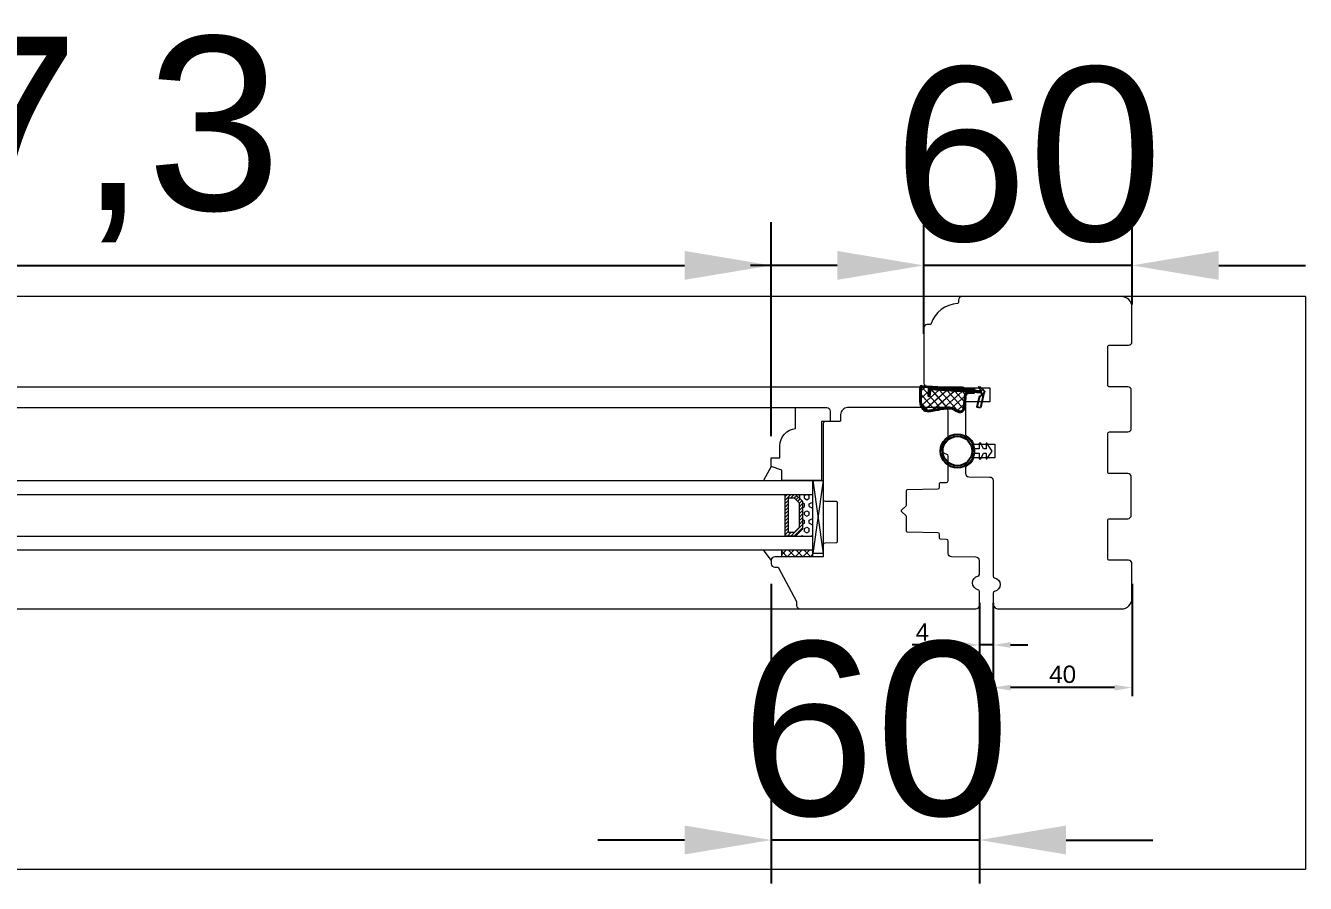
# Model space of a CAD drawing. Header units: millimetres. Extents: x 0 to 182016, y 11 to 3710.
# Drawn here: x 64029.1 to 64398.1, y 985.7 to 1232.9 of the extents above; entities that cross this region are included whole.
import ezdxf

# ---------------------------------------------------------------- set-up
doc = ezdxf.new("R2010")
doc.units = ezdxf.units.MM
for name, color, linetype, lineweight in [('Matmenys', 10, 'Continuous', 20), ('OTHER', 251, 'Continuous', 13), ('Stakta', 7, 'Continuous', 25), ('Testinės profilio linijos', 7, 'Continuous', 5)]:
    doc.layers.add(name, color=color, linetype=linetype, lineweight=lineweight)
doc.styles.get("Standard").update_dxf_attribs({"font": 'arial.ttf'})
doc.dimstyles.new('2', dxfattribs={"dimscale": 2, "dimtxt": 2.5, "dimasz": 2.5, "dimexe": 1.25, "dimexo": 0.625, "dimtad": 1, "dimtxsty": 'Standard', "dimcen": 2.5, "dimadec": 0, "dimazin": 0, "dimtfac": 1, "dimtmove": 0, "dimatfit": 3, "dimfxl": 1, "dimarcsym": 0})
doc.dimstyles.new('Padidinti matmenys', dxfattribs={"dimscale": 10, "dimtxt": 5, "dimasz": 2.5, "dimexe": 1.25, "dimexo": 0.625, "dimtad": 1, "dimdec": 1, "dimtxsty": 'Standard', "dimcen": 2.5, "dimadec": 0, "dimazin": 0, "dimtfac": 1, "dimtdec": 1, "dimtmove": 0, "dimatfit": 3, "dimfxl": 1, "dimarcsym": 0})

# ---------------------------------------------------------------- blocks, each defined once
blk = doc.blocks.new('*D1093')
at = {"layer": 'Defpoints', "color": 0, "transparency": 16777216}
for p in [(64348.15, 1073.31), (64308.15, 1067.81), (64308.15, 1042.13)]:
    blk.add_point(p, dxfattribs=at)
at = {"layer": 'Matmenys', "color": 0, "lineweight": -2, "transparency": 16777216}
for p, q in [((64348.15, 1072.06), (64348.15, 1039.63)), ((64308.15, 1066.56), (64308.15, 1039.63)), ((64343.15, 1042.13), (64313.15, 1042.13))]:
    blk.add_line(p, q, dxfattribs=at)
at = {"layer": 'Matmenys', "color": 0, "transparency": 16777216}
for points in [[(64313.15, 1042.96), (64313.15, 1041.3), (64308.15, 1042.13)], [(64343.15, 1042.96), (64343.15, 1041.3), (64348.15, 1042.13)]]:
    blk.add_solid(points, dxfattribs=at)
at = {"layer": 'Matmenys', "color": 0, "lineweight": 5, "transparency": 16777216, "insert": (64328.15, 1045.93), "char_height": 5, "attachment_point": 5}
blk.add_mtext('40', dxfattribs=at)
blk = doc.blocks.new('*D1094')
at = {"color": 0, "lineweight": -2, "transparency": 16777216}
for p, q in [((64288.15, 1144.06), (64288.15, 1176.3)), ((64348.15, 1152.56), (64348.15, 1176.3)), ((64263.15, 1163.8), (64238.15, 1163.8)), ((64348.15, 1163.8), (64288.15, 1163.8)), ((64373.15, 1163.8), (64398.15, 1163.8))]:
    blk.add_line(p, q, dxfattribs=at)
at = {"color": 0, "transparency": 16777216}
for points in [[(64263.15, 1167.97), (64263.15, 1159.64), (64288.15, 1163.8)], [(64373.15, 1167.97), (64373.15, 1159.64), (64348.15, 1163.8)]]:
    blk.add_solid(points, dxfattribs=at)
at = {"layer": 'Defpoints', "color": 0, "transparency": 16777216}
for p in [(64288.15, 1163.8), (64348.15, 1146.31), (64288.15, 1137.81)]:
    blk.add_point(p, dxfattribs=at)
at = {"color": 0, "lineweight": 5, "transparency": 16777216, "insert": (64318.15, 1195.58), "char_height": 50, "attachment_point": 5}
blk.add_mtext('60', dxfattribs=at)
blk = doc.blocks.new('*D1095')
at = {"color": 0, "lineweight": -2, "transparency": 16777216}
for p, q in [((64244.15, 1072.06), (64244.15, 985.7)), ((64304.15, 1061.81), (64304.15, 985.7)), ((64219.15, 998.2), (64194.15, 998.2)), ((64304.15, 998.2), (64244.15, 998.2)), ((64329.15, 998.2), (64354.15, 998.2))]:
    blk.add_line(p, q, dxfattribs=at)
at = {"color": 0, "transparency": 16777216}
for points in [[(64219.15, 1002.37), (64219.15, 994.04), (64244.15, 998.2)], [(64329.15, 1002.37), (64329.15, 994.04), (64304.15, 998.2)]]:
    blk.add_solid(points, dxfattribs=at)
at = {"layer": 'Defpoints', "color": 0, "transparency": 16777216}
for p in [(64244.15, 1078.31), (64304.15, 1068.06), (64244.15, 998.2)]:
    blk.add_point(p, dxfattribs=at)
at = {"color": 0, "lineweight": 5, "transparency": 16777216, "insert": (64274.15, 1029.98), "char_height": 50, "attachment_point": 5}
blk.add_mtext('60', dxfattribs=at)
blk = doc.blocks.new('*D1096')
at = {"layer": 'Defpoints', "color": 0, "transparency": 16777216}
for p in [(64304.15, 1067.81), (64308.15, 1067.81), (64304.15, 1054.42)]:
    blk.add_point(p, dxfattribs=at)
at = {"layer": 'Matmenys', "color": 0, "lineweight": -2, "transparency": 16777216}
for p, q in [((64304.15, 1066.56), (64304.15, 1051.92)), ((64308.15, 1066.56), (64308.15, 1051.92)), ((64299.15, 1054.42), (64284.74, 1054.42)), ((64308.15, 1054.42), (64304.15, 1054.42)), ((64313.15, 1054.42), (64318.15, 1054.42))]:
    blk.add_line(p, q, dxfattribs=at)
at = {"layer": 'Matmenys', "color": 0, "transparency": 16777216}
for points in [[(64299.15, 1055.25), (64299.15, 1053.59), (64304.15, 1054.42)], [(64313.15, 1055.25), (64313.15, 1053.59), (64308.15, 1054.42)]]:
    blk.add_solid(points, dxfattribs=at)
at = {"layer": 'Matmenys', "color": 0, "lineweight": 5, "transparency": 16777216, "insert": (64287.72, 1058.17), "char_height": 5, "attachment_point": 5}
blk.add_mtext('4', dxfattribs=at)
blk = doc.blocks.new('*D1100')
at = {"color": 0, "lineweight": -2, "transparency": 16777216}
for p, q in [((63786.82, 1114.56), (63786.82, 1176.3)), ((64244.15, 1114.56), (64244.15, 1176.3)), ((63811.82, 1163.8), (64219.15, 1163.8))]:
    blk.add_line(p, q, dxfattribs=at)
at = {"color": 0, "transparency": 16777216}
for points in [[(63811.82, 1167.97), (63811.82, 1159.64), (63786.82, 1163.8)], [(64219.15, 1167.97), (64219.15, 1159.64), (64244.15, 1163.8)]]:
    blk.add_solid(points, dxfattribs=at)
at = {"layer": 'Defpoints', "color": 0, "transparency": 16777216}
for p in [(64244.15, 1163.8), (63786.82, 1108.31), (64244.15, 1108.31)]:
    blk.add_point(p, dxfattribs=at)
at = {"color": 0, "lineweight": 5, "transparency": 16777216, "insert": (64015.48, 1200.1), "char_height": 50, "attachment_point": 5}
blk.add_mtext('457,3', dxfattribs=at)

msp = doc.modelspace()

# ---------------------------------------------------------------- hatches: boundary and pattern name
at = {"lineweight": 0}
h = msp.add_hatch(dxfattribs=at)
h.set_pattern_fill('JIS_WOOD', color=256, angle=90, style=0)
h.set_pattern_definition([(45, (45505.3739, -11821.59735), (0.5, -0.5), [])])
h.paths.add_polyline_path([(64253.1450164, 1095.8109378), (64253.1450164, 1087.8109378), (64251.1450164, 1085.8109378), (64248.1450164, 1085.8109378), (64248.127283, 1097.8475204), (64251.1450164, 1097.8109378)])
h.paths.add_polyline_path([(64252.1450164, 1088.2251513), (64252.1450164, 1095.3967242), (64250.7308028, 1096.8109378), (64249.1450164, 1096.8109378), (64249.1450164, 1086.8109378), (64250.7308028, 1086.8109378)], flags=16)
h = msp.add_hatch(dxfattribs=at)
h.set_pattern_fill('HEX', color=256, scale=0.25, angle=90, style=0)
h.set_pattern_definition([(90, (45505.3739, -11821.5974), (1.374815, -4e-16), [0.79375, -1.5875]), (330, (45505.3739, -11821.5974), (-0.6874075, -1.190624716), [0.79375, -1.5875]), (30, (45505.3739, -11820.8036), (0.6874075, -1.190624716), [0.79375, -1.5875])])
h.paths.add_polyline_path([(64256.1450164, 1085.8109378), (64251.1450164, 1085.8109378), (64253.1450164, 1087.8109378), (64253.1450164, 1095.8109378), (64251.1450164, 1097.8109378), (64256.1450164, 1097.8116468)])
at = {"lineweight": 0, "ltscale": 0.5}
h = msp.add_hatch(dxfattribs=at)
h.set_pattern_fill('ANSI37', color=256, scale=0.5, angle=90, style=0)
h.set_pattern_definition([(135, (63849.145, 1079.8116), (-1.122532, -1.122532), []), (225, (63849.145, 1079.8116), (1.122532, -1.122532), [])])
h.paths.add_polyline_path([(64247.1450164, 1081.8116468), (64256.1450164, 1081.8116468), (64256.1450164, 1079.8116468), (64247.1450164, 1079.8116468)])
at = {"layer": 'Matmenys'}
h = msp.add_hatch(dxfattribs=at)
h.set_pattern_fill('ANSI37', color=252, scale=0.5, angle=-93.589345612, style=0)
h.set_pattern_definition([(311.4106544, (60723.1078, -271065.3749), (1.190606082, 1.0500540025), []), (41.4106544, (60723.1078, -271065.3749), (-1.0500540025, 1.190606082), [])])
edge = h.paths.add_edge_path()
edge.add_arc((64290.0591682, 1127.9313767), 0.1, 86.410654388, 176.410654388)
edge.add_line((64289.9593644, 1127.9376372), (64289.8622812, 1126.3899514))
edge.add_arc((64289.6127716, 1126.4056027), 0.25, 176.410654388, 356.410654388, ccw=False)
edge.add_line((64289.363262, 1126.4212539), (64289.4916476, 1128.4679588))
edge.add_arc((64289.5914515, 1128.4616983), 0.1, 86.410654381, 176.410654388, ccw=False)
edge.add_line((64289.597712, 1128.5615022), (64289.6024569, 1128.6371452))
edge.add_line((64289.6024569, 1128.6371452), (64287.620656, 1128.7614595))
edge.add_spline(control_points=[(64287.620656, 1128.7614595), (64287.5414975, 1128.7496572), (64287.4715059, 1128.7384817), (64287.3877551, 1128.7166877), (64287.3641908, 1128.7073019), (64287.3403077, 1128.694607), (64287.3322481, 1128.6883578), (64287.3077603, 1128.662769), (64287.2888674, 1128.633532), (64287.2551641, 1128.5292122), (64287.2420421, 1128.45628), (64287.22234, 1128.2032969), (64287.2328383, 1127.9894628), (64287.2521665, 1127.5469844), (64287.2566418, 1127.3276555), (64287.257718, 1126.9077646), (64287.254686, 1126.7046785), (64287.2419756, 1126.1144711), (64287.2287991, 1125.746421), (64287.2290608, 1124.9932396), (64287.2475572, 1124.6164897), (64287.3507435, 1124.0233853), (64287.4106375, 1123.7958143), (64287.5636732, 1123.3987131), (64287.6464226, 1123.2269254), (64287.8504227, 1122.8857577), (64287.9705375, 1122.719555), (64288.2379826, 1122.4283953), (64288.3856563, 1122.3048153), (64288.6668409, 1122.1450966), (64288.8021371, 1122.0975426), (64289.1034359, 1122.0379377), (64289.2670359, 1122.0272343), (64289.8516327, 1122.0409782), (64290.3155483, 1122.1357324), (64291.2080444, 1122.3074747), (64291.6351247, 1122.3911693), (64292.7134733, 1122.6023556), (64293.3715239, 1122.7360897), (64294.3646258, 1122.8610157), (64294.6682269, 1122.8915096), (64295.2902705, 1122.915845), (64295.6061746, 1122.9083043), (64296.1553828, 1122.8234199), (64296.3914663, 1122.7620813), (64296.7921177, 1122.589621), (64296.9507502, 1122.4947725), (64297.249409, 1122.3105041), (64297.3908662, 1122.2206466), (64297.6926491, 1122.0645635), (64297.8577018, 1121.9945934), (64298.2228235, 1121.8748621), (64298.4237736, 1121.8318596), (64298.7631902, 1121.8079609), (64298.9051757, 1121.8211667), (64299.1003964, 1121.881206), (64299.1657242, 1121.9179461), (64299.2924476, 1122.0264953), (64299.3516254, 1122.0985614), (64299.508703, 1122.362649), (64299.5902026, 1122.6037573), (64299.7068199, 1123.1541683), (64299.7433514, 1123.4623634), (64299.7966229, 1124.0585812), (64299.8158454, 1124.3461322), (64299.8592048, 1124.876622), (64299.881341, 1125.1248805), (64299.9175553, 1125.5296828), (64299.9316418, 1125.6870861), (64299.9597639, 1126.0110185), (64299.9747999, 1126.1893357), (64300.0430849, 1126.4922028), (64300.07872, 1126.6100248), (64300.1743167, 1126.8225036), (64300.2274636, 1126.9164184), (64300.3461044, 1127.0616121), (64300.4017266, 1127.1166303), (64300.5254938, 1127.2057222), (64300.5891209, 1127.2386016), (64300.7079849, 1127.2867698), (64300.765062, 1127.303651), (64300.8656423, 1127.3295949), (64300.9100379, 1127.3393125), (64300.9510342, 1127.3483485)], knot_values=[0, 0, 0, 0, 0.2245066002, 0.2245066002, 0.377043448, 0.377043448, 0.5295802957, 0.5295802957, 0.8082977366, 0.8082977366, 1.0870151774, 1.0870151774, 1.6244414062, 1.6244414062, 2.161867635, 2.161867635, 2.6992938638, 2.6992938638, 3.7741463214, 3.7741463214, 5.0334406395, 5.0334406395, 5.8656302806, 5.8656302806, 6.5060139406, 6.5060139406, 7.1463976006, 7.1463976006, 7.7996240151, 7.7996240151, 8.3563201169, 8.3563201169, 8.9130162187, 8.9130162187, 10.239934143, 10.239934143, 11.5668520673, 11.5668520673, 13.5970761059, 13.5970761059, 14.4582175179, 14.4582175179, 15.3193589298, 15.3193589298, 15.9856015553, 15.9856015553, 16.5061017172, 16.5061017172, 17.0266018791, 17.0266018791, 17.547102041, 17.547102041, 18.1672448488, 18.1672448488, 18.7176261004, 18.7176261004, 19.1465766047, 19.1465766047, 19.5755271091, 19.5755271091, 20.3898249977, 20.3898249977, 21.2041228863, 21.2041228863, 21.9655448497, 21.9655448497, 22.7269668131, 22.7269668131, 23.2229068178, 23.2229068178, 23.7188468224, 23.7188468224, 24.0184411081, 24.0184411081, 24.2549295987, 24.2549295987, 24.4119994701, 24.4119994701, 24.5501072405, 24.5501072405, 24.6882150108, 24.6882150108, 24.8099116426, 24.8099116426, 24.8099116426, 24.8099116426], degree=3, periodic=0)
edge.add_line((64300.9510342, 1127.3483485), (64290.0654287, 1128.0311805))

# ---------------------------------------------------------------- linework, layer by layer
at = {"lineweight": 5}
for p, q in [((64398.1450167, 1154.8116468), (64345.1450167, 1154.8116468)), ((64398.1450167, 1154.8116468), (64398.1450167, 989.8116468)), ((62408.1783256, 989.8116468), (64398.1450167, 989.8116468))]:
    msp.add_line(p, q, dxfattribs=at)
at = {"color": 1}
for p, q in [((64287.5764158, 1129.0581796), (64302.9012312, 1128.0968849)), ((64287.620656, 1128.7614595), (64302.8556008, 1127.8058022)), ((64301.015607, 1127.0553803), (64302.7760583, 1126.9449507))]:
    msp.add_line(p, q, dxfattribs=at)
for p, q in [((64289.4916476, 1128.4679588), (64289.363262, 1126.4212539)), ((64289.597712, 1128.5615022), (64289.6024569, 1128.6371452)), ((64304.8559759, 1127.6043821), (64289.597712, 1128.5615022)), ((64289.9593644, 1127.9376372), (64289.8622812, 1126.3899514)), ((64304.8991938, 1127.1006884), (64290.0654287, 1128.0311805)), ((64304.174323, 1126.1625526), (64303.4458577, 1122.9425461)), ((64304.5529033, 1128.6252267), (64303.8052626, 1128.6721247)), ((64303.8052626, 1128.6721247), (64304.8559759, 1127.6043821)), ((64304.6619989, 1126.0522252), (64304.174323, 1126.1625526)), ((64305.4046562, 1127.0689818), (64304.4212097, 1122.7218913)), ((64304.5529033, 1128.6252267), (64305.5832446, 1127.558762)), ((64304.8991938, 1127.1006884), (64304.6619989, 1126.0522252)), ((64305.5519421, 1127.0597428), (64305.4046562, 1127.0689818)), ((64305.5832446, 1127.558762), (64305.5519421, 1127.0597428)), ((64304.4212097, 1122.7218913), (64303.4458577, 1122.9425461))]:
    msp.add_line(p, q)
at = {"lineweight": 9}
for p, q in [((63779.8227863, 1122.8116468), (64251.1450164, 1122.8116468)), ((63774.8228714, 1101.8116468), (64256.1449313, 1101.8116468)), ((63774.8228714, 1097.8116468), (64256.1449313, 1097.8116468)), ((63774.8228714, 1085.8116468), (64256.1449313, 1085.8116468)), ((63774.8228714, 1081.8116468), (64256.1449313, 1081.8116468))]:
    msp.add_line(p, q, dxfattribs=at)
at = {"lineweight": 0}
for p, q in [((64244.1450164, 1105.8116468), (64241.8583513, 1101.8116468)), ((64256.1450164, 1101.8109378), (64259.1450164, 1080.8109378)), ((64259.1450164, 1101.8109378), (64256.1450164, 1080.8109378)), ((64244.1450164, 1078.8116468), (64241.8583513, 1081.8116468)), ((64247.1450164, 1079.8116468), (64247.1450164, 1081.8116468)), ((64256.1450164, 1079.8116468), (64256.1450164, 1082.8116468))]:
    msp.add_line(p, q, dxfattribs=at)
msp.add_lwpolyline([(64251.1450164, 1116.8116468), (64251.1450164, 1122.8116468), (64260.1450164, 1122.8116468, -0.4142135624), (64261.1450164, 1121.8116468), (64261.1450164, 1118.8116468), (64258.6450164, 1118.8116468), (64258.6450164, 1101.8116468), (64247.1450164, 1101.8116468), (64247.1450164, 1104.8116468), (64244.1450164, 1105.8116468), (64244.1450164, 1108.3116468), (64246.6450164, 1108.3116468), (64246.6450164, 1111.8367097, -0.3851703882), (64251.1450164, 1116.8116468)], format="xyb", dxfattribs=at)
for points in [[(64259.1450164, 1101.8109378), (64259.1450164, 1080.8109378), (64256.1450164, 1080.8109378), (64256.1450164, 1101.8109378)], [(64253.1450164, 1095.8109378), (64253.1450164, 1087.8109378), (64251.1450164, 1085.8109378), (64248.1450164, 1085.8109378), (64248.1450164, 1097.8109378), (64251.1450164, 1097.8109378)], [(64252.1450164, 1095.3967242), (64252.1450164, 1088.2251513), (64250.7308028, 1086.8109378), (64249.1450164, 1086.8109378), (64249.1450164, 1096.8109378), (64250.7308028, 1096.8109378)]]:
    msp.add_lwpolyline(points, close=True, dxfattribs=at)
at = {"color": 18, "linetype": 'ByBlock', "true_color": 0x000000}
for radius in [4.85, 4.25]:
    msp.add_circle((64297.8180059, 1110.3105813), radius, dxfattribs=at)
for centre, radius, start, end in [((64289.6127716, 1126.4056027), 0.25, 176.410654391, 356.410654391), ((64289.5914515, 1128.4616983), 0.1, 86.410654388, 176.410654391), ((64290.0591682, 1127.9313767), 0.1, 86.410654388, 176.410654391)]:
    msp.add_arc(centre, radius, start, end)
at = {"color": 1}
msp.add_spline([(64287.5764158, 1129.0581796), (64287.2149154, 1128.9676829), (64286.9453745, 1127.6938244), (64287.4337639, 1123.0014514), (64288.4769616, 1121.9114451), (64290.6404335, 1121.8928287), (64292.3384733, 1122.2232026), (64294.5039142, 1122.570119), (64296.5406359, 1122.3706902), (64297.3688806, 1121.8945212), (64299.2234208, 1121.6142579), (64300.1158667, 1124.3264364), (64300.2430342, 1125.805312), (64300.3610056, 1126.4925799), (64300.6632112, 1126.9344652), (64301.015607, 1127.0553803)], degree=3, dxfattribs=at)
msp.add_open_spline([(64287.620656, 1128.7614595), (64287.5414975, 1128.7496572), (64287.4715059, 1128.7384817), (64287.3877551, 1128.7166877), (64287.3641908, 1128.7073019), (64287.3403077, 1128.694607), (64287.3322481, 1128.6883578), (64287.3077603, 1128.662769), (64287.2888674, 1128.633532), (64287.2551641, 1128.5292122), (64287.2420421, 1128.45628), (64287.22234, 1128.2032969), (64287.2328383, 1127.9894628), (64287.2521665, 1127.5469844), (64287.2566418, 1127.3276555), (64287.257718, 1126.9077646), (64287.254686, 1126.7046785), (64287.2419756, 1126.1144711), (64287.2287991, 1125.746421), (64287.2290608, 1124.9932396), (64287.2475572, 1124.6164897), (64287.3507435, 1124.0233853), (64287.4106375, 1123.7958143), (64287.5636732, 1123.3987131), (64287.6464226, 1123.2269254), (64287.8504227, 1122.8857577), (64287.9705375, 1122.719555), (64288.2379826, 1122.4283953), (64288.3856563, 1122.3048153), (64288.6668409, 1122.1450966), (64288.8021371, 1122.0975426), (64289.1034359, 1122.0379377), (64289.2670359, 1122.0272343), (64289.8516327, 1122.0409782), (64290.3155483, 1122.1357324), (64291.2080444, 1122.3074747), (64291.6351247, 1122.3911693), (64292.7134733, 1122.6023556), (64293.3715239, 1122.7360897), (64294.3646258, 1122.8610157), (64294.6682269, 1122.8915096), (64295.2902705, 1122.915845), (64295.6061746, 1122.9083043), (64296.1553828, 1122.8234199), (64296.3914663, 1122.7620813), (64296.7921177, 1122.589621), (64296.9507502, 1122.4947725), (64297.249409, 1122.3105041), (64297.3908662, 1122.2206466), (64297.6926491, 1122.0645635), (64297.8577018, 1121.9945934), (64298.2228235, 1121.8748621), (64298.4237736, 1121.8318596), (64298.7631902, 1121.8079609), (64298.9051757, 1121.8211667), (64299.1003964, 1121.881206), (64299.1657242, 1121.9179461), (64299.2924476, 1122.0264953), (64299.3516254, 1122.0985614), (64299.508703, 1122.362649), (64299.5902026, 1122.6037573), (64299.7068199, 1123.1541683), (64299.7433514, 1123.4623634), (64299.7966229, 1124.0585812), (64299.8158454, 1124.3461322), (64299.8592048, 1124.876622), (64299.881341, 1125.1248805), (64299.9175553, 1125.5296828), (64299.9316418, 1125.6870861), (64299.9597639, 1126.0110185), (64299.9747999, 1126.1893357), (64300.0430849, 1126.4922028), (64300.07872, 1126.6100248), (64300.1743167, 1126.8225036), (64300.2274636, 1126.9164184), (64300.3461044, 1127.0616121), (64300.4017266, 1127.1166303), (64300.5254938, 1127.2057222), (64300.5891209, 1127.2386016), (64300.7079849, 1127.2867698), (64300.765062, 1127.303651), (64300.8656423, 1127.3295949), (64300.9100379, 1127.3393125), (64300.9510342, 1127.3483485)], degree=3, knots=[0, 0, 0, 0, 0.2245066002, 0.2245066002, 0.377043448, 0.377043448, 0.5295802957, 0.5295802957, 0.8082977366, 0.8082977366, 1.0870151774, 1.0870151774, 1.6244414062, 1.6244414062, 2.161867635, 2.161867635, 2.6992938638, 2.6992938638, 3.7741463214, 3.7741463214, 5.0334406395, 5.0334406395, 5.8656302806, 5.8656302806, 6.5060139406, 6.5060139406, 7.1463976006, 7.1463976006, 7.7996240151, 7.7996240151, 8.3563201169, 8.3563201169, 8.9130162187, 8.9130162187, 10.239934143, 10.239934143, 11.5668520673, 11.5668520673, 13.5970761059, 13.5970761059, 14.4582175179, 14.4582175179, 15.3193589298, 15.3193589298, 15.9856015553, 15.9856015553, 16.5061017172, 16.5061017172, 17.0266018791, 17.0266018791, 17.547102041, 17.547102041, 18.1672448488, 18.1672448488, 18.7176261004, 18.7176261004, 19.1465766047, 19.1465766047, 19.5755271091, 19.5755271091, 20.3898249977, 20.3898249977, 21.2041228863, 21.2041228863, 21.9655448497, 21.9655448497, 22.7269668131, 22.7269668131, 23.2229068178, 23.2229068178, 23.7188468224, 23.7188468224, 24.0184411081, 24.0184411081, 24.2549295987, 24.2549295987, 24.4119994701, 24.4119994701, 24.5501072405, 24.5501072405, 24.6882150108, 24.6882150108, 24.8099116426, 24.8099116426, 24.8099116426, 24.8099116426], dxfattribs=at)
at = {"layer": 'OTHER'}
msp.add_lwpolyline([(64302.6212157, 1109.7005552), (64304.0371246, 1109.7005552), (64304.0371246, 1108.0552738), (64304.5628067, 1108.0552738), (64305.3061477, 1109.7005552), (64306.0987673, 1109.7005552), (64306.0987673, 1108.0552738), (64306.3176581, 1108.0552738), (64307.8205394, 1110.3105813), (64306.3176581, 1112.5658888), (64306.0987673, 1112.5658888), (64306.0987673, 1110.9206075), (64305.3061477, 1110.9206075), (64304.5628067, 1112.5658888), (64304.0371246, 1112.5658888), (64304.0371246, 1110.9206075), (64302.6212157, 1110.9206075)], dxfattribs=at)
at = {"layer": 'Stakta', "color": 18, "lineweight": 5, "true_color": 0x000000}
for points in [[(64300.1450164, 1115.1149884, 0.2720281141), (64300.4016299, 1114.6782241, -0.164173551), (64302.5503411, 1112.3105813), (64308.6450164, 1112.3105813), (64308.6450164, 1108.3105813), (64302.5503411, 1108.3105813, -0.164173551), (64300.4016299, 1105.9429385, 0.2720281141), (64300.1450164, 1105.5061742), (64300.1450164, 1103.872773, 0.4116598905), (64301.1362898, 1102.8728111), (64307.1537429, 1102.8202976, -0.4116598905), (64308.1450164, 1101.8203356), (64308.1450164, 1074.2611366, 0.3563939587), (64308.5450164, 1073.7712386, -0.8164965809), (64308.5450164, 1069.852055, 0.3563939587), (64308.1450164, 1069.3621571), (64308.1450164, 1066.3116468, 0.4142135624), (64309.6450164, 1064.8116468), (64345.1450167, 1064.8116468, 0.4142135624), (64348.1450167, 1067.8116468), (64348.1450167, 1077.8116468, 0.4142135624), (64347.1450167, 1078.8116468), (64341.6450167, 1078.8116468, -0.4142135624), (64341.1450167, 1079.3116468), (64341.1450167, 1090.3116468, -0.4142135624), (64341.6450167, 1090.8116468), (64346.9450167, 1090.8116468, 0.4142135624), (64347.9450167, 1091.8116468), (64347.9450167, 1102.8116468, 0.4142135624), (64346.9450167, 1103.8116468), (64341.6450167, 1103.8116468, -0.4142135624), (64341.1450167, 1104.3116468), (64341.1450167, 1115.3116468, -0.4142135624), (64341.6450167, 1115.8116468), (64346.9450167, 1115.8116468, 0.4142135624), (64347.9450167, 1116.8116468), (64347.9450167, 1127.8116468, 0.4142135624), (64346.9450167, 1128.8116468), (64341.6450167, 1128.8116468, -0.4142135624), (64341.1450167, 1129.3116468), (64341.1450167, 1140.3116468, -0.4142135624), (64341.6450167, 1140.8116468), (64347.1450167, 1140.8116468, 0.4142135624), (64348.1450167, 1141.8116468), (64348.1450167, 1151.8116468, 0.4142135624), (64345.1450167, 1154.8116468), (64299.1450164, 1154.8116468, 0.4142135624), (64298.1450164, 1153.8116468), (64298.1450164, 1153.1023202, -0.4001549105), (64297.8594818, 1152.8026691, 0.3090857966), (64290.2101711, 1147.0143859, -0.3199404334), (64289.928348, 1146.809756), (64289.1362898, 1146.8028438, 0.4116598905), (64288.1450164, 1145.8028819), (64288.1450164, 1129.9076805, 0.4116598905), (64289.1362898, 1128.9077185), (64299.1537429, 1128.8202976, -0.2023892741), (64299.8675735, 1128.5116468), (64307.1450164, 1128.5116468), (64307.1450164, 1124.5116468), (64300.1450164, 1124.5116468)], [(64292.6450164, 1085.2013535), (64292.6450164, 1086.2544751, 0.4091108014), (64292.1537426, 1086.7543989), (64283.4397806, 1086.9065017, -0.4091108014), (64283.1450164, 1087.206456), (64283.1450164, 1091.230276, 0.1989123674), (64282.9985698, 1091.5838294), (64281.7328843, 1092.8495148, -0.4142135624), (64281.7328843, 1093.2737789), (64282.9985698, 1094.5394643, 0.1989123674), (64283.1450164, 1094.8930177), (64283.1450164, 1098.9168377, -0.4091108014), (64283.4397806, 1099.216792), (64292.1537426, 1099.3688947, 0.4091108014), (64292.6450164, 1099.8688186), (64292.6450164, 1100.9219402, -0.4040262259), (64292.9345465, 1101.2217575), (64294.6624661, 1101.2820977, 0.4040262258), (64295.1450164, 1101.7817932), (64295.1450164, 1108.8621571, 0.3563939587), (64294.7450164, 1109.352055, -0.8164965809), (64294.7450164, 1113.2712386, 0.3563939587), (64295.1450164, 1113.7611366), (64295.1450164, 1121.8116468, 0.4142135624), (64294.1450164, 1122.8116468), (64266.1450164, 1122.8116468, 0.4142135624), (64264.1450164, 1120.8116468), (64264.1450164, 1119.1090402, -0.4116598905), (64263.8476343, 1118.8090516), (64259.6406531, 1118.7723379, 0.4116598905), (64259.1450164, 1118.2723569), (64259.1450164, 1096.3422099, 0.4116598905), (64259.6406531, 1095.842229), (64262.8476343, 1095.8142421, -0.4116598905), (64263.1450164, 1095.5142535), (64263.1450164, 1084.1090402, -0.4116598905), (64262.8476343, 1083.8090516), (64259.6406531, 1083.7810647, 0.4116598905), (64259.1450164, 1083.2810838), (64259.1450164, 1079.8116468), (64245.1450164, 1079.8116468, 0.4142135624), (64244.1450164, 1078.8116468), (64244.1450164, 1077.8204118, 0.4116598905), (64245.1362898, 1076.8204499), (64246.1450164, 1076.8116468), (64251.4035845, 1066.9217186, -0.1227845609), (64251.4621107, 1066.6869828), (64251.4621107, 1065.8116468, 0.4142135624), (64252.4621107, 1064.8116468), (64303.1450164, 1064.8116468, 0.4142135624), (64304.1450164, 1065.8116468), (64304.1450164, 1069.8621571, 0.3563939587), (64303.7450164, 1070.352055, -0.8164965809), (64303.7450164, 1074.2712386, 0.3563939587), (64304.1450164, 1074.7611366), (64304.1450164, 1078.7417938, 0.4116598905), (64303.1537429, 1079.7417557), (64296.1362898, 1079.8029961, -0.4116598905), (64295.1450164, 1080.802958), (64295.1450164, 1084.3414835, 0.4040361542), (64294.6624661, 1084.8411959), (64292.9345465, 1084.9015362, -0.4040262258)]]:
    msp.add_lwpolyline(points, format="xyb", close=True, dxfattribs=at)
at = {"layer": 'Testinės profilio linijos', "lineweight": 5}
for p, q in [((64299.1450009, 1154.8116468), (62506.678326, 1154.8116468)), ((63731.6912489, 1128.8116468), (64299.2765538, 1128.8116468)), ((62553.8612115, 1064.8116468), (64252.4620891, 1064.8116468))]:
    msp.add_line(p, q, dxfattribs=at)

# ---------------------------------------------------------------- dimensions: what is measured, and where the dimension line sits
at = {"color": 1, "lineweight": 5}
dim = msp.add_linear_dim(base=(64244.1450164, 1163.804424), p1=(63786.8227863, 1108.3116468), p2=(64244.1450164, 1108.3116468), dimstyle='Padidinti matmenys', dxfattribs=at)
dim.commit()
dim.dimension.update_dxf_attribs({"geometry": '*D1100', "text_midpoint": (64015.4839013, 1200.102173)})
for base, p1, p2, picture, middle in [((64288.1450164, 1163.804424), (64348.1450164, 1146.3116468), (64288.1450164, 1137.8116468), '*D1094', (64318.1450164, 1163.804424)), ((64244.1450164, 998.201914), (64304.1450164, 1068.0616468), (64244.1450164, 1078.3116468), '*D1095', (64274.1450164, 998.201914))]:
    dim = msp.add_linear_dim(base=base, p1=p1, p2=p2, dimstyle='Padidinti matmenys', dxfattribs=at)
    dim.commit()
    dim.dimension.update_dxf_attribs({"geometry": picture, "text_midpoint": middle, "dimtype": 160})
at = {"layer": 'Matmenys', "lineweight": 5}
for base, p1, p2, picture, middle in [((64308.1450164, 1042.1287646), (64348.1450164, 1073.3116468), (64308.1450164, 1067.8116468), '*D1093', (64328.1450164, 1042.1287646)), ((64304.1450164, 1054.4191349), (64308.1450164, 1067.8116468), (64304.1450164, 1067.8116468), '*D1096', (64287.7241432, 1054.4191349))]:
    dim = msp.add_linear_dim(base=base, p1=p1, p2=p2, dimstyle='2', override={"dimtmove": 0}, dxfattribs=at)
    dim.commit()
    dim.dimension.update_dxf_attribs({"geometry": picture, "text_midpoint": middle, "dimtype": 160})

doc.saveas('drawing.dxf')
